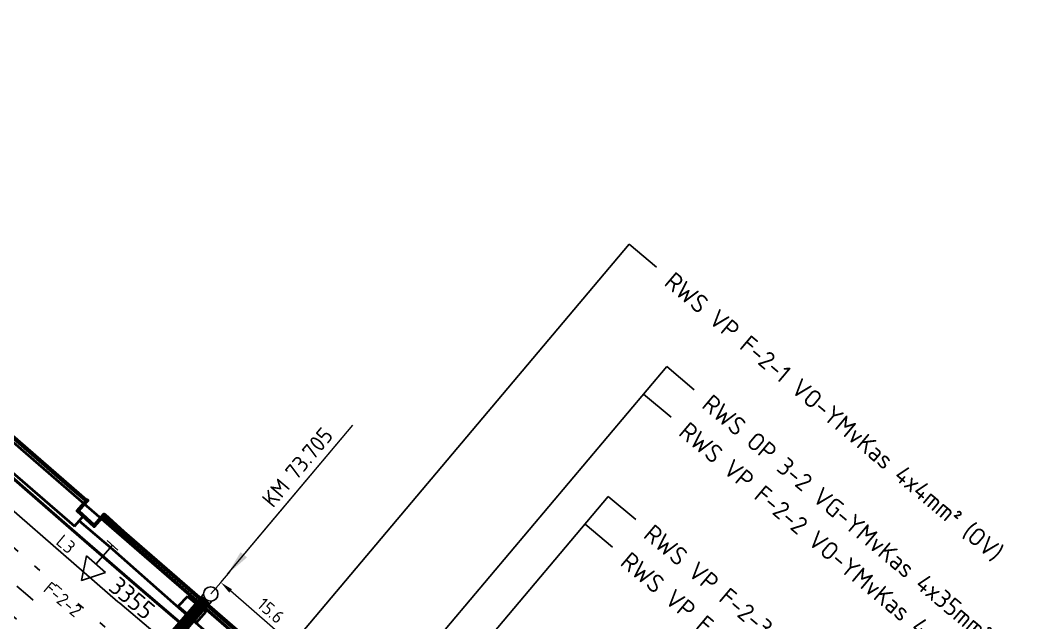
# Model space of a CAD drawing. Header units: metres. Extents: x 134219 to 139080, y 438661 to 444352.
# Drawn here: x 134897.6 to 135039.4, y 443761.9 to 443845.5 of the extents above; entities that cross this region are included whole.
import ezdxf
from ezdxf.enums import TextEntityAlignment as Align

# ---------------------------------------------------------------- set-up
doc = ezdxf.new("R2010")
doc.units = ezdxf.units.M
doc.linetypes.add('13strp', pattern=[4, 1, -3])
doc.linetypes.add('39strp', pattern=[12, 3, -9])
doc.layers.get('DEFPOINTS').update_dxf_attribs({"color": 193})
for name, color, linetype, lineweight in [('N-WE-AM-AANPIJLING-G', 7, 'Continuous', 18), ('N-WE-KL-ET-T18', 1, 'Continuous', 18), ('N-WE-KL-ET-T25', 7, 'Continuous', 25), ('N-WE-KL-ET_LS_OV_ARMATUUR-S', 7, 'Continuous', 25), ('N-WE-KL-ET_LS_OV_ARMATUUR-T18', 1, 'Continuous', 25), ('N-WE-KL-ET_LS_OV_KABEL-G', 10, 'KL-LS-OV-N', 35), ('N-WE-KL-ET_LS_OV_KABEL-M', 7, 'Continuous', 18), ('N-WE-KL-ET_LS_OV_KABEL-T25', 7, 'Continuous', 25), ('N-WE-KL-ET_LS_OV_MANTELBUIS-G', 10, 'Continuous', 35), ('N-WE-VW-BEWEGWIJZERING_DRAAGCONSTRUCTIE_PORTAAL-S', 7, 'Continuous', 25), ('N-WE-VW-BEWEGWIJZERING_DRAAGCONSTRUCTIE_PORTAAL_POER-S', 7, 'Continuous', 25), ('Utd-ondergr-bs', 8, 'Continuous', 35), ('Utd-ondergr-nw', 8, '13strp', 35)]:
    doc.layers.add(name, color=color, linetype=linetype, lineweight=lineweight)
doc.layers.add('N-WE-KL-ET_LS_OV_ARMATUUR-T25', color=2, linetype='Continuous')
doc.layers.add('Utd-weg-nw', color=8, linetype='Continuous')
doc.styles.add('ISO18', font='NLCS-ISO.ttf')
doc.styles.add('ISO25', font='NLCS-ISO.ttf')
doc.styles.add('NLCS-ISO', font='NLCS-ISO.ttf')
doc.styles.add('NLCS_18', font='NLCS-ISO.ttf', dxfattribs={"height": 1.799999952316284})
doc.styles.add('NLCS_25', font='NLCS-ISO.ttf', dxfattribs={"height": 2.5})
doc.linetypes.add('KL-LS-OV-N', pattern='A,4,-1,[103,NLCS.SHX,S=0.75,R=0,X=0,Y=0],-1,4,-1.5,["0V",Standard,S=1,R=0,X=0,Y=-0.5],-3', length=14.5)
doc.dimstyles.new('NLCS_t18_pijl_Dimension_l3_h1', dxfattribs={"dimtxt": 1.799999952316284, "dimasz": 1.8, "dimexe": 2, "dimexo": 2, "dimgap": 0.7, "dimtad": 1, "dimdec": 1, "dimzin": 0, "dimdsep": 46, "dimtxsty": 'NLCS_18', "dimcen": 2.5, "dimdle": 2, "dimclrd": 256, "dimclre": 256, "dimclrt": 256, "dimadec": 1, "dimazin": 0, "dimtfac": 1, "dimtdec": 1, "dimtofl": 0, "dimtmove": 1, "dimatfit": 0, "dimfxl": 0, "dimtolj": 1, "dimtzin": 0, "dimlwd": 18, "dimlwe": 18, "dimarcsym": 0})
doc.dimstyles.new('UTD', dxfattribs={"dimtxt": 1.8, "dimasz": 1.8, "dimexe": 0, "dimexo": 0, "dimgap": 0.5, "dimtad": 1, "dimdec": 1, "dimzin": 1, "dimdsep": 46, "dimtxsty": 'ISO18', "dimcen": 2.5, "dimclrd": 256, "dimclre": 256, "dimclrt": 1, "dimadec": 0, "dimazin": 0, "dimtfac": 1, "dimtdec": 1, "dimtmove": 0, "dimatfit": 3, "dimfxl": 0, "dimlwd": -1, "dimlwe": -1, "dimarcsym": 0})

# ---------------------------------------------------------------- blocks, each defined once
blk = doc.blocks.new('SKL-ET_OV_ARMATUUR_HD_NATRIUM_1x250W-SO (1)')
for points in [[(3.492758620689642, -1.757241379310358), (6.492758620689642, 0), (3.492758620689642, 1.757241379310358)], [(3.492758620689642, 1.757241379310358), (3.492758620689642, -1.757241379310358)], [(0, 1), (0, -1)], [(3.492758620689642, 0), (0, 0)]]:
    blk.add_lwpolyline(points)
at = {"layer": 'N-WE-KL-ET-T18', "linetype": 'ByBlock', "style": 'NLCS-ISO'}
blk.add_attdef('GROEPSNUMMER', text='', height=1.8, dxfattribs=at).set_placement((-2, -4), align=Align.RIGHT)
blk.add_attdef('FASE-AANSLUITING', (10, -4), '', height=1.8, dxfattribs=at)
at = {"layer": 'N-WE-KL-ET-T18', "linetype": 'ByBlock', "style": 'NLCS-ISO', "flags": 1}
for tag, p in [('TYPE_ARMATUUR', (7.764580914155388, -13.45573048555232)), ('TYPE_FABRIKAAT', (7.764580914155388, -17.24024058133071)), ('VERMOGEN_LAMP', (7.764580914155388, -21.0247506771091)), ('SPIEGELSTAND', (7.764580914155388, -24.80926077288748)), ('HOOGTE_LICHTMAST', (7.764580914155388, -28.59377086866587)), ('UITLEGGERHOEK', (7.764580914155388, -32.37828096444426)), ('TYPE_LICHTMAST', (7.764580914155388, -36.16279106022265)), ('BOTSVRIENDELIJK', (7.764580914155388, -39.94730115600103)), ('POSITIE_LICHTMAST', (7.764580914155388, -43.73181125177942)), ('KABELAANSLUITING', (7.764580914155388, -47.51632134755781)), ('VOEDINGSPUNT', (7.764580914155388, -51.30083144333619))]:
    blk.add_attdef(tag, p, '', height=1.8, dxfattribs=at)
at = {"layer": 'N-WE-KL-ET-T25', "linetype": 'ByBlock', "style": 'NLCS-ISO'}
blk.add_attdef('MASTNUMMER', text='', height=2.5, dxfattribs=at).set_placement((4, 4.309930667947768), align=Align.MIDDLE)
at = {"layer": 'N-WE-KL-ET-T25', "linetype": 'ByBlock', "style": 'NLCS-ISO', "flags": 1}
blk.add_attdef('TYPE_SYMBOOL', (7.764580914155388, -10.05561887920129), '', height=2.5, dxfattribs=at)
blk = doc.blocks.new('SVW-BEWEGWIJZERING_DRAAGCONSTRUCTIE_PORTAAL_ANWB (A2 73.705 HRL)')
for points in [[(-0.999976120860083, -0.006910694006364793), (-21.70094075673842, -23.80917850742117)], [(0.131853506754851, -0.9912692130892538), (-20.56911112891976, -24.79353702615481)]]:
    blk.add_lwpolyline(points)
at = {"ltscale": 10}
blk.add_lwpolyline([(-0.656239012721926, -0.7545530850766227, 1.5, 1.5, 0), (-20.91284823702881, -24.0458946354338, 0, 0, 0)], format="xyseb", dxfattribs=at)
blk = doc.blocks.new('SVW-BEWEGWIJZERING_DRAAGCONSTRUCTIE_PORTAAL-SO (1)')
blk.add_circle((0, 0), 1)
at = {"layer": 'N-WE-KL-ET_LS_OV_ARMATUUR-T18', "style": 'ISO18', "flags": 1}
for tag, p in [('OMSCHRIJVING_LEGENDA', (9, -7.430527452786919)), ('CONSTRUCTIENUMMER', (9, -11.21503754856531)), ('LOCATIE', (9, -14.99954764434369)), ('LENGTE_PORTAAL', (9, -18.78405774012208)), ('TYPE_PORTAAL', (9, -22.56856783590047)), ('BPS-CODERING', (9, -26.35307793167885)), ('OVERIGE_OPMERKING(EN)_1', (9, -30.13758802745724)), ('OVERIGE_OPMERKING(EN)_2', (9, -33.92209812323563))]:
    blk.add_attdef(tag, p, '', height=1.8, dxfattribs=at)
blk = doc.blocks.new('SVW-BEWEGWIJZERING_DRAAGCONSTRUCTIE_PORTAAL_POER-SO (1)')
blk.add_circle((0, 0), 1)
at = {"style": 'ISO18', "flags": 1}
for tag, p in [('OMSCHRIJVING_LEGENDA', (-2.91038304567337e-11, 28.55924254836282)), ('CONSTRUCTIENUMMER', (-2.91038304567337e-11, 24.77473245258443)), ('LOCATIE', (-2.91038304567337e-11, 20.99022235680604)), ('TYPE_POER', (-2.91038304567337e-11, 17.20571226102766)), ('POSITIE_POER', (-2.91038304567337e-11, 13.42120216524927)), ('OVERIGE_OPMERKING(EN)_1', (-2.91038304567337e-11, 9.636692069470882)), ('OVERIGE_OPMERKING(EN)_2', (-2.91038304567337e-11, 5.852181973692495))]:
    blk.add_attdef(tag, p, '', height=1.8, dxfattribs=at)
blk = doc.blocks.new('*D416')
at = {"layer": 'DEFPOINTS', "color": 0, "transparency": 16777216}
for p in [(134925.3927441309, 443767.4817086952), (134925.392744131, 443767.4817086953), (134937.1842838186, 443757.2265410787)]:
    blk.add_point(p, dxfattribs=at)
at = {"layer": 'N-WE-KL-ET_LS_OV_KABEL-M', "lineweight": 18, "transparency": 16777216}
for p, q in [((134925.392744131, 443767.4817086953), (134926.7052221565, 443768.9908148655)), ((134937.1842838187, 443757.2265410788), (134938.4967618441, 443758.735647249))]:
    blk.add_line(p, q, dxfattribs=at)
at = {"layer": 'N-WE-KL-ET_LS_OV_KABEL-M', "linetype": 'Continuous', "lineweight": 18, "transparency": 16777216}
blk.add_line((134935.8260882656, 443758.4077713017), (134926.7509396841, 443766.3004784724), dxfattribs=at)
at = {"layer": 'N-WE-KL-ET_LS_OV_KABEL-M', "transparency": 16777216}
for points in [[(134926.947811388, 443766.5268443979), (134926.5540679804, 443766.0741125469), (134925.392744131, 443767.4817086953)], [(134936.0229599694, 443758.6341372272), (134935.6292165618, 443758.1814053762), (134937.1842838187, 443757.2265410788)]]:
    blk.add_solid(points, dxfattribs=at)
at = {"layer": 'N-WE-KL-ET_LS_OV_KABEL-M', "transparency": 16777216, "insert": (134932.3384963795, 443763.5614098052), "char_height": 1.799999952316284, "attachment_point": 5, "rotation": 318.98633464189453, "style": 'NLCS_18'}
blk.add_mtext('\\A1;15.6', dxfattribs=at)
blk = doc.blocks.new('SAL-AM_KILOMETRERING-SO (1)')
blk.add_lwpolyline([(10, 0), (19, 0), (37, 0)])
at = {"style": 'ISO25'}
blk.add_text('KM', height=2.25, dxfattribs=at).set_placement((21, 1))
blk.add_attdef('KM', (26, 1), '', height=2.25, dxfattribs=at)

msp = doc.modelspace()

# ---------------------------------------------------------------- linework, layer by layer
at = {"layer": 'N-WE-KL-ET_LS_OV_KABEL-G', "elevation": 9.306158985810528, "flags": 128}
msp.add_lwpolyline([(134905.7559163275, 443776.0461029933), (134910.386964361, 443772.036665764), (134918.773444029, 443764.636466793), (134989.1600079114, 443702.6933842401)], dxfattribs=at)
at = {"layer": 'N-WE-KL-ET_LS_OV_KABEL-M'}
msp.add_lwpolyline([(134923.9947988694, 443765.8743310637), (134925.392744131, 443767.4817086952)], dxfattribs=at)
at = {"layer": 'N-WE-KL-ET_LS_OV_KABEL-T25'}
for p, q in [((134982.0404453135, 443814.470172733), (134913.618983891, 443733.1960767369)), ((134985.8654623084, 443811.2500415268), (134982.0404453131, 443814.4701727331)), ((134987.2656291981, 443797.4720227296), (134942.315943577, 443744.0787600284)), ((134991.0906461933, 443794.2518915234), (134987.265629198, 443797.4720227298)), ((134987.8705149869, 443790.4268745282), (134984.0454979917, 443793.6470057346)), ((134979.1562471146, 443779.4179894666), (134927.780109513, 443718.3910974286)), ((134982.9812641097, 443776.1978582603), (134979.1562471144, 443779.4179894666)), ((134979.7611329034, 443772.3728412651), (134975.9361159081, 443775.5929724714))]:
    msp.add_line(p, q, dxfattribs=at)
at = {"layer": 'N-WE-KL-ET_LS_OV_MANTELBUIS-G', "extrusion": (-0.6543003825055731, -0.7562347581624774, 0), "elevation": -423866.7586012541}
msp.add_lwpolyline([(-188342.4150118855, 9.076727247911153), (-188439.6166390175, 9.30615738314003), (-188342.415011893, 9.07672404256999)], dxfattribs=at)
at = {"layer": 'N-WE-KL-ET_LS_OV_MANTELBUIS-G', "linetype": 'Continuous', "extrusion": (-0.7562347606293163, 0.654300379654422, 0), "elevation": 188342.4134138259}
msp.add_lwpolyline([(-423866.7593113414, 9.076727247911153), (-423868.7593113414, 9.07672404256999)], dxfattribs=at)
at = {"layer": 'Utd-ondergr-bs', "flags": 128}
msp.add_lwpolyline([(134660.1332722671, 443991.613588524), (134662.8018075226, 443989.2935560071), (134835.2087706891, 443840.2261817293), (134904.9872110569, 443779.6488543239), (134913.4263296443, 443772.3096264713), (134939.2625778015, 443749.9291822079)], dxfattribs=at)
at = {"layer": 'Utd-ondergr-bs'}
for points in [[(134904.549, 443780.583, 0), (134836.273, 443839.987, 0), (134834.188, 443841.802, 0), (134834.319, 443841.953, 0), (134906.688, 443778.987, 0), (134906.556, 443778.836, 0), (134904.549, 443780.583, 0)], [(134834.303, 443841.823, 0), (134906.57, 443778.952, 0)], [(134906.832, 443778.994, 0), (134906.443, 443778.584, 0), (134905.409, 443777.401, 0), (134907.829, 443775.202, 0), (134908.962, 443776.481, 0)], [(134906.832, 443778.994, 0), (134906.977, 443778.856, 0), (134906.591, 443778.449, 0), (134905.689, 443777.417, 0), (134907.813, 443775.486, 0), (134909.174, 443777.024, 0), (134909.324, 443776.892, 0)], [(134906.848, 443778.862, 0), (134905.562, 443777.417, 0), (134907.833, 443775.342, 0), (134908.903, 443776.565, 0), (134909.196, 443776.886, 0)], [(134909.191, 443776.742, 0), (134908.962, 443776.481, 0)], [(134908.962, 443776.481, 0), (134911.516, 443774.214, 0)], [(134911.824, 443774.409, 0), (134909.191, 443776.742, 0)], [(134911.907, 443774.461, 0), (134909.252, 443776.811, 0), (134909.196, 443776.886, 0)], [(134912, 443774.52, 0), (134909.324, 443776.892, 0)], [(134939.256, 443750, 0), (134927.255, 443760.425, 0), (134911.516, 443774.214, 0)], [(134939.862, 443750, 0), (134927.523, 443760.731, 0), (134911.824, 443774.409, 0)], [(134940.009, 443750, 0), (134927.588, 443760.803, 0), (134911.907, 443774.461, 0)], [(134940.167, 443750, 0), (134927.654, 443760.882, 0), (134912, 443774.52, 0)], [(134920.779, 443765.528, 0), (134919.483, 443764.162, 0), (134922.06, 443761.942, 0), (134923.301, 443763.418, 0), (134920.779, 443765.528, 0)]]:
    msp.add_polyline3d(points, dxfattribs=at)
for points in [[(134904.549, 443780.583, 0), (134836.273, 443839.987, 0), (134834.188, 443841.802, 0), (134834.319, 443841.953, 0), (134906.688, 443778.987, 0), (134906.556, 443778.836, 0)], [(134911.824, 443774.409, 0), (134909.191, 443776.742, 0), (134908.962, 443776.481, 0), (134907.829, 443775.202, 0), (134905.409, 443777.401, 0), (134906.443, 443778.584, 0), (134906.832, 443778.994, 0), (134906.977, 443778.856, 0), (134906.591, 443778.449, 0), (134905.689, 443777.417, 0), (134907.813, 443775.486, 0), (134909.174, 443777.024, 0), (134909.324, 443776.892, 0), (134912, 443774.52, 0)], [(134939.862, 443750, 0), (134927.523, 443760.731, 0), (134911.824, 443774.409, 0), (134912, 443774.52, 0), (134927.654, 443760.882, 0), (134940.167, 443750, 0)]]:
    msp.add_polyline3d(points, close=True, dxfattribs=at)
at = {"layer": 'Utd-ondergr-nw', "linetype": 'Continuous', "flags": 128}
for points in [[(134891.2379287085, 443786.5200540886), (134898.2098608705, 443780.4575850336), (134905.7559593157, 443773.8958475917), (134913.3020577608, 443767.3341101499), (134920.927877469, 443760.86405338), (134927.9143378086, 443754.9099218801), (134928.5385502413, 443754.3765214797), (134936.1367146593, 443747.8649759422), (134943.7251682915, 443741.3255618688), (134947.4287772516, 443738.1201316013), (134951.3028707395, 443734.7570615086), (134958.8687340972, 443728.1582810296), (134966.4216266827, 443721.5280474823), (134973.960376811, 443714.8652058482), (134981.4837765865, 443708.1686161481), (134988.990585696, 443701.4371505876), (134996.479535182, 443694.6696907154), (135003.3256008256, 443688.4354541382), (135003.9493311772, 443687.8651245733), (135011.3986585797, 443681.0223438117), (135018.8261846486, 443674.1402407506), (135026.2305624973, 443667.2177053634), (135033.6104344652, 443660.2536221636), (135040.9644353431, 443653.2468669718)], [(134891.2838608706, 443786.5728767777), (134898.2557930326, 443780.5104077227), (134905.8018914778, 443773.9486702809), (134913.3479899229, 443767.386932839), (134920.973809631, 443760.9168760692), (134927.9602699707, 443754.9627445692), (134928.5844824746, 443754.4293441069), (134936.1826591906, 443747.9177878731), (134943.7711462351, 443741.3783447136), (134947.4747791874, 443738.1728935375), (134951.3489031748, 443734.8097968374), (134958.9148420465, 443728.2109503471), (134966.4678310889, 443721.5806322029), (134974.0066985152, 443714.9176872708), (134981.5302363052, 443708.2209754313), (134989.0372039982, 443701.4893687252), (134996.5263324657, 443694.7217485125), (135003.3725798731, 443688.4873479634), (135003.9963276458, 443687.917002622), (135011.4458742182, 443681.0740224677), (135018.8736391984, 443674.1917001103), (135026.2782754317, 443667.2689252412), (135033.6584249636, 443660.30458207), (135041.0127222645, 443653.2975460921)]]:
    msp.add_lwpolyline(points, dxfattribs=at)
at = {"layer": 'Utd-weg-nw', "linetype": '13strp', "flags": 128}
msp.add_lwpolyline([(134682.2110577919, 443958.7719077719), (134689.7571562371, 443952.21017033), (134697.3032546822, 443945.6484328881), (134704.8493531274, 443939.0866954463), (134712.3954515725, 443932.5249580044), (134719.9415500177, 443925.9632205625), (134727.4876484628, 443919.4014831206), (134735.033746908, 443912.8397456787), (134742.5798453531, 443906.2780082368), (134750.1259437982, 443899.716270795), (134754.2178043203, 443896.1581785451), (134757.6720422434, 443893.1545333531), (134765.2181406885, 443886.5927959112), (134772.7642391337, 443880.0310584693), (134780.3103375788, 443873.4693210275), (134787.856436024, 443866.9075835856), (134795.4025344691, 443860.3458461437), (134802.9486329143, 443853.7841087018), (134810.4947313594, 443847.2223712599), (134818.0408298046, 443840.6606338181), (134825.5869282497, 443834.0988963761), (134827.9531810886, 443832.0413125846), (134833.1330266948, 443827.5371589343), (134840.67912514, 443820.9754214924), (134848.2252235851, 443814.4136840506), (134855.7713220303, 443807.8519466086), (134863.3174204754, 443801.2902091668), (134870.8635189206, 443794.7284717249), (134878.4096173657, 443788.166734283), (134885.9557158109, 443781.6049968411), (134886.4140101924, 443781.2064852891), (134886.529882094, 443781.1057284542), (134893.501814256, 443775.0432593992), (134901.0479127011, 443768.4815219574), (134908.5940111463, 443761.9197845155), (134916.1310899172, 443755.3476743103), (134923.0332280258, 443749.2965709544), (134923.6498907863, 443748.7545036221), (134931.1548572429, 443742.1384726512), (134938.6477320245, 443735.4966467542), (134942.3037416155, 443732.2419702127), (134946.1273519737, 443728.8279230244), (134953.5925092408, 443722.1312256851), (134961.0419552532, 443715.4055032911), (134968.4744047323, 443708.6497260105), (134975.8885397384, 443701.8628829571), (134983.283013725, 443695.0439795544), (134990.6564555828, 443688.1920349014), (134997.3938010595, 443681.8830909653), (134998.0074736547, 443681.306079121), (135005.3346597023, 443674.3851506641), (135012.636592803, 443667.4282935479), (135019.9118431574, 443660.4345545048), (135027.1589757864, 443653.4029800198), (135034.3765540934, 443646.3326132373), (135041.563143271, 443639.2224907137), (135045.7492583165, 443635.0473518849), (135048.716923949, 443632.0720867083), (135055.8341306156, 443624.8852139813), (135062.9154494578, 443617.6644122808), (135069.9625539479, 443610.4114502501), (135074.9467184602, 443605.2426977444), (135076.9771614215, 443603.1280490006), (135083.961032281, 443595.8158813865), (135090.9159691898, 443588.4765712901), (135091.1519503033, 443588.2265765422)], dxfattribs=at)
at = {"layer": 'Utd-weg-nw', "linetype": '39strp', "flags": 128}
for points in [[(134679.7668105948, 443955.9609861011), (134687.31290904, 443949.3992486592), (134694.8590074851, 443942.8375112173), (134702.4051059303, 443936.2757737755), (134709.9512043754, 443929.7140363335), (134717.4973028206, 443923.1522988917), (134725.0434012657, 443916.5905614498), (134732.5894997109, 443910.0288240079), (134740.135598156, 443903.467086566), (134747.6816966011, 443896.9053491242), (134751.7735571232, 443893.3472568743), (134755.2277950463, 443890.3436116823), (134762.7738934914, 443883.7818742404), (134770.3199919366, 443877.2201367985), (134777.8660903817, 443870.6583993566), (134785.4121888269, 443864.0966619148), (134792.958287272, 443857.5349244729), (134800.5043857172, 443850.973187031), (134808.0504841623, 443844.4114495891), (134815.5965826075, 443837.8497121473), (134823.1426810526, 443831.2879747053), (134825.5089338915, 443829.2303909138), (134830.6887794977, 443824.7262372635), (134838.2348779429, 443818.1644998216), (134845.780976388, 443811.6027623797), (134853.3270748332, 443805.0410249378), (134860.8731732783, 443798.479287496), (134868.4192717235, 443791.9175500541), (134875.9653701686, 443785.3558126122), (134883.5114686138, 443778.7940751703), (134883.9697629953, 443778.3955636183), (134884.0856348969, 443778.2948067834), (134891.0575670589, 443772.2323377284), (134898.6036655041, 443765.6706002866), (134906.1497639492, 443759.1088628447), (134913.6868427201, 443752.5367526395), (134920.5889808287, 443746.4856492836), (134921.2056397999, 443745.9435852463), (134928.7099518281, 443739.3281234715), (134936.2010485976, 443732.6878453713), (134939.8557814604, 443729.4342814694), (134943.6777688095, 443726.0216501721), (134951.1389076522, 443719.3284655733), (134958.5832207774, 443712.607244944), (134966.0094283272, 443705.8569645952), (134973.4162189909, 443699.0766211027), (134980.802254074, 443692.2652286562), (134988.1661715601, 443685.4218164107), (134994.8938446051, 443679.1215981215), (134995.5065901453, 443678.5454258156), (135002.8221132277, 443671.6351078984), (135010.1113328291, 443664.6899204791), (135017.3728334295, 443657.7089252927), (135024.6051956939, 443650.6911849982), (135031.807000066, 443643.6357600524), (135038.976830209, 443636.5417054285), (135043.1527001384, 443632.376488611), (135046.1129786289, 443629.4084249861), (135053.2124855475, 443622.2389709583), (135060.2762211587, 443615.0357055673), (135067.3058597166, 443607.8003966771), (135072.2776936891, 443602.6442497901), (135074.3031193327, 443600.5347646144), (135081.2697611807, 443593.2404814439), (135088.2075886894, 443585.9191702529), (135088.4429901951, 443585.6697894701)], [(134677.4702024902, 443953.3198516453), (134685.0163009353, 443946.7581142034), (134692.5623993805, 443940.1963767615), (134700.1084978256, 443933.6346393197), (134707.6545962707, 443927.0729018777), (134715.2006947159, 443920.5111644359), (134722.746793161, 443913.949426994), (134730.2928916062, 443907.3876895521), (134737.8389900513, 443900.8259521102), (134745.3850884965, 443894.2642146684), (134749.4769490185, 443890.7061224185), (134752.9311869416, 443887.7024772265), (134760.4772853868, 443881.1407397846), (134768.0233838319, 443874.5790023427), (134775.5694822771, 443868.0172649008), (134783.1155807222, 443861.455527459), (134790.6616791673, 443854.8937900171), (134798.2077776125, 443848.3320525752), (134805.7538760576, 443841.7703151333), (134813.2999745028, 443835.2085776915), (134820.8460729479, 443828.6468402495), (134823.2123257869, 443826.589256458), (134828.3921713931, 443822.0851028077), (134835.9382698382, 443815.5233653658), (134843.4843682834, 443808.9616279239), (134851.0304667285, 443802.399890482), (134858.5765651737, 443795.8381530402), (134866.1226636188, 443789.2764155983), (134873.6687620639, 443782.7146781564), (134881.2148605091, 443776.1529407145), (134881.6731548906, 443775.7544291625), (134881.7890267922, 443775.6536723276), (134888.7609589542, 443769.5912032726), (134896.3070573994, 443763.0294658308), (134903.8531558445, 443756.4677283889), (134911.3902346155, 443749.8956181837), (134918.292372724, 443743.8445148278), (134918.9090281347, 443743.3024538866), (134926.4127252638, 443736.6875269267), (134933.9021514179, 443730.0487031323), (134937.5556846704, 443726.7961846637), (134941.3761470445, 443723.3848837336), (134948.8335101863, 443716.6949996965), (134956.2730004645, 443709.9780089131), (134963.6933431144, 443703.2328934668), (134971.0932330537, 443696.4586569442), (134978.4713389658, 443689.654321772), (134985.8263073776, 443682.8189265537), (134992.5448922319, 443676.5269068588), (134993.1567667137, 443675.9515233811), (135000.4613313053, 443669.0511750984), (135007.7386053369, 443662.1169524949), (135014.9871867054, 443655.1479314021), (135022.2056707748, 443648.1431896759), (135029.392654, 443641.1018040398), (135036.546737399, 443634.0228467713), (135040.7129810449, 443629.866952649), (135043.6663185966, 443626.9056555828), (135050.7491948795, 443619.7525681179), (135057.7964093341, 443612.5657797963), (135064.8096369489, 443605.3470577494), (135069.7698851793, 443600.202755068), (135071.7905965647, 443598.098121567), (135078.7410500797, 443590.8206425716), (135085.6628016421, 443583.5162431037), (135085.8976585498, 443583.267439201)]]:
    msp.add_lwpolyline(points, dxfattribs=at)
at = {"layer": 'Utd-weg-nw', "linetype": 'Continuous', "flags": 128}
msp.add_lwpolyline([(134896.0116788275, 443777.9296420545), (134903.5577772727, 443771.3679046126), (134911.1038757178, 443764.8061671708), (134911.3602897216, 443764.5828917504), (134918.7296954259, 443758.3361104009)], dxfattribs=at)

# ---------------------------------------------------------------- block references
at = {"layer": 'N-WE-AM-AANPIJLING-G'}
ref = msp.add_blockref('SAL-AM_KILOMETRERING-SO (1)', (134919.8875584121, 443760.9955657123), dxfattribs=dict(at, rotation=49.9072944105651))
ref.add_attrib('KM', '73.705', (134935.8672372859, 443781.5296803289), dxfattribs={"layer": 'N-WE-KL-ET_LS_OV_ARMATUUR-T25', "height": 2.25, "rotation": 49.9072944102718, "style": 'ISO25'})
at = {"layer": 'N-WE-KL-ET_LS_OV_ARMATUUR-S'}
ref = msp.add_blockref('SKL-ET_OV_ARMATUUR_HD_NATRIUM_1x250W-SO (1)', (134910.3614248016, 443772.642709499, 9.03455396271378), dxfattribs=dict(at, rotation=228.7829127960083))
ref.add_attrib('MASTNUMMER', '3355', (134909.6631253869, 443766.5327413208, 0.9050279924472306), dxfattribs={"layer": 'N-WE-KL-ET_LS_OV_ARMATUUR-T25', "height": 2.5, "rotation": 319.9072944104648, "style": 'ISO25'})
ref.add_attrib('FASE-AANSLUITING_1', 'L3', (134902.3880449637, 443772.9054261936, 0.9050279924472306), dxfattribs={"layer": 'N-WE-KL-ET_LS_OV_ARMATUUR-T18', "height": 1.8, "rotation": 319.9072944104648, "style": 'ISO18'})
ref.add_attrib('GROEPSNUMMER', 'F-2-2', (134900.6132217378, 443766.3340214264, 9.03455396271378), dxfattribs={"layer": 'N-WE-KL-ET_LS_OV_ARMATUUR-T18', "height": 1.8, "rotation": 319.9072944104648, "style": 'ISO18'})
at = {"layer": 'N-WE-VW-BEWEGWIJZERING_DRAAGCONSTRUCTIE_PORTAAL-S', "rotation": 49.00002592577235}
msp.add_blockref('SVW-BEWEGWIJZERING_DRAAGCONSTRUCTIE_PORTAAL-SO (1)', (134923.9947988694, 443765.8743310637), dxfattribs=at)
at = {"layer": 'N-WE-VW-BEWEGWIJZERING_DRAAGCONSTRUCTIE_PORTAAL-S'}
msp.add_blockref('SVW-BEWEGWIJZERING_DRAAGCONSTRUCTIE_PORTAAL_ANWB (A2 73.705 HRL)', (134923.9947988694, 443765.8743310637), dxfattribs=at)
at = {"layer": 'N-WE-VW-BEWEGWIJZERING_DRAAGCONSTRUCTIE_PORTAAL_POER-S', "rotation": 107.0588396289041}
msp.add_blockref('SVW-BEWEGWIJZERING_DRAAGCONSTRUCTIE_PORTAAL_POER-SO (1)', (134923.9947988694, 443765.8743310637), dxfattribs=at)

# ---------------------------------------------------------------- texts
at = {"layer": 'N-WE-KL-ET_LS_OV_KABEL-T25', "style": 'NLCS_25'}
for s, p in [('RWS VP F-2-1 VO-YMvKas 4x4mm² (OV)', (134987.5562922756, 443809.8265983503)), ('RWS OP 3-2 VG-YMvKas 4x35mm² (OV)', (134992.7814761604, 443792.8284483469)), ('RWS VP F-2-2 VO-YMvKas 4x4mm² (OV)', (134989.5613449541, 443789.0034313517)), ('RWS VP F-2-3 VO-YMvKas 4x6mm² (OV)', (134984.6720940769, 443774.7744150838)), ('RWS VP F-2-1 VO-YMvKas 4x4mm² (OV)', (134981.4519628705, 443770.9493980886))]:
    msp.add_text(s, height=2.5, rotation=319.9072944104648, dxfattribs=at).set_placement(p, align=Align.MIDDLE_LEFT)

# ---------------------------------------------------------------- dimensions: what is measured, and where the dimension line sits
at = {"layer": 'N-WE-KL-ET_LS_OV_KABEL-M'}
dim = msp.add_aligned_dim(p1=(134937.1842838187, 443757.2265410788), p2=(134925.3927441309, 443767.4817086952), distance=-1.642381559836347e-10, dimstyle='NLCS_t18_pijl_Dimension_l3_h1', dxfattribs=at)
dim.commit()
dim.dimension.update_dxf_attribs({"geometry": '*D416', "text_midpoint": (134932.3384963795, 443763.5614098052)})

# ---------------------------------------------------------------- leaders
at = {"layer": 'N-WE-AM-AANPIJLING-G'}
msp.add_leader([(134926.3278208247, 443768.6455997029), (134943.7165293389, 443789.3006914773)], dimstyle='UTD', override={"dimasz": 3.5, "dimfxl": 0}, dxfattribs=at)

doc.saveas('drawing.dxf')
